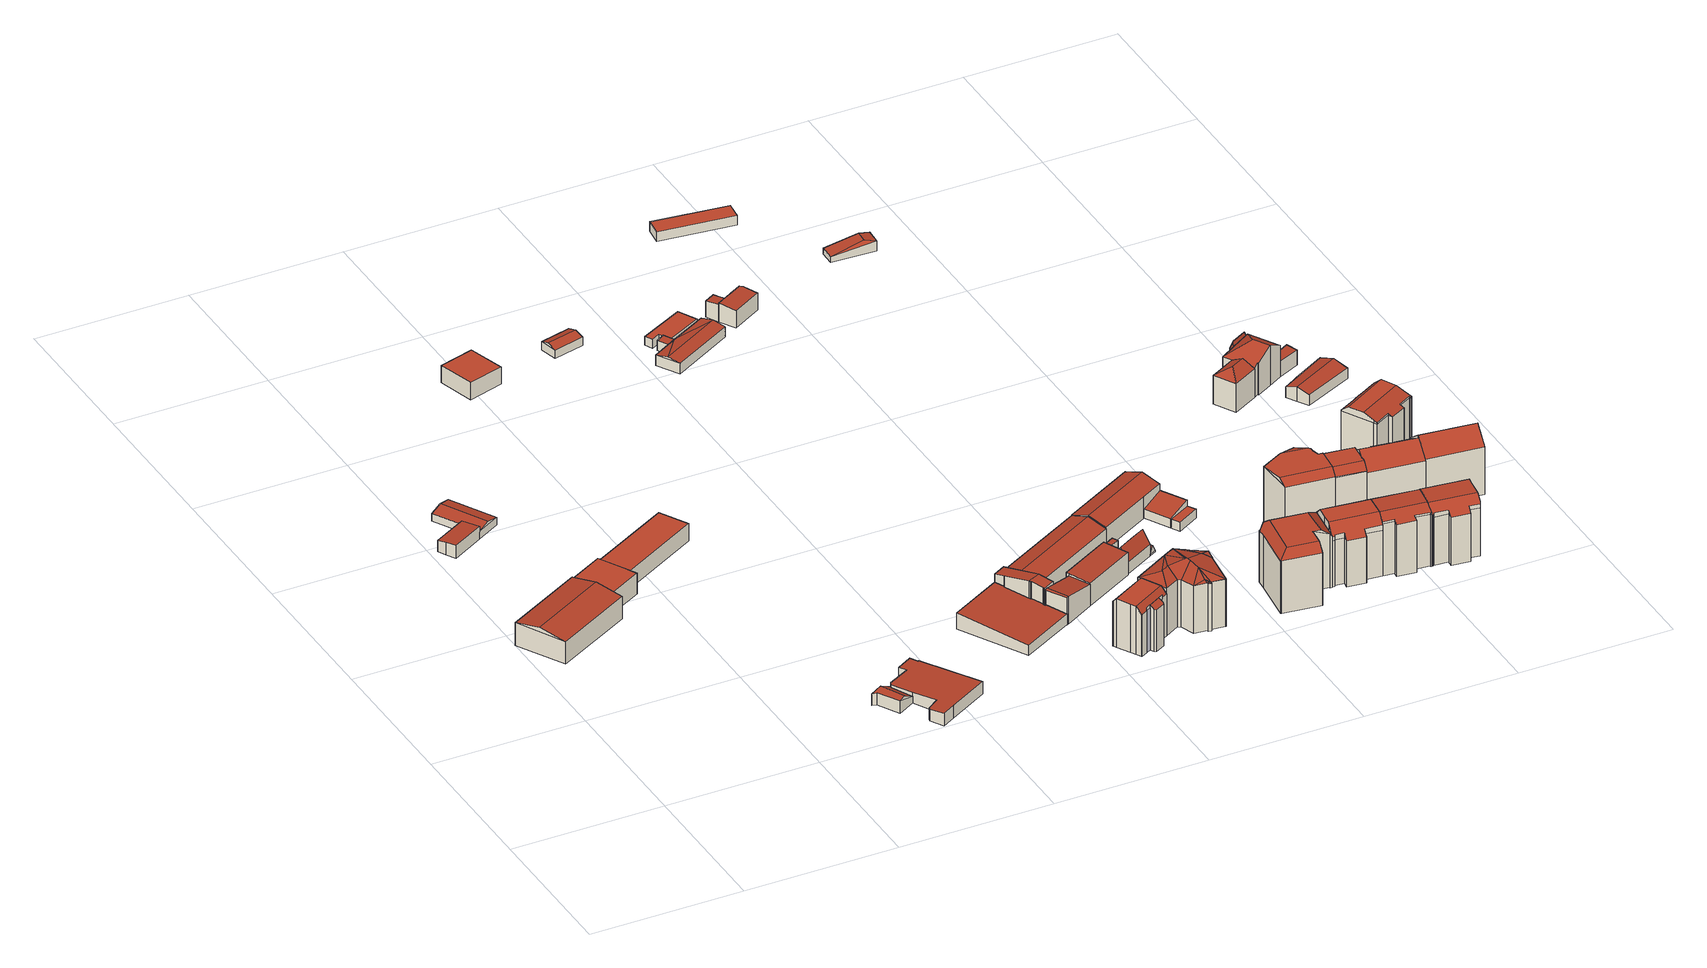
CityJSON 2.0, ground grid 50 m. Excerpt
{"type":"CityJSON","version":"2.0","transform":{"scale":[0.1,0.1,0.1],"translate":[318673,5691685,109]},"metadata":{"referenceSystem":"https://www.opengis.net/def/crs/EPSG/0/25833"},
"CityObjects":{
"building1":{"type":"Building","attributes":{"Gemeindeschluessel":14713000,"Geometrietyp2DReferenz":"3000","function":"31001_2000","roofType":"9999"},"children":["building1-1","building1-2"]},
"building1-1":{"type":"BuildingPart","attributes":{"Dachtyp_tdc":"tdcGableRoof","Dachneigung":10.91,"QualitaetDacherkennung":41,"Geometrietyp2DReferenz":"3000","roofType":"3100","measuredHeight":3.45},"parents":["building1"],"geometry":[{"type":"MultiSurface","lod":"2","boundaries":[[[0,1,2,3]],[[1,4,5,2]],[[4,6,7,5]],[[1,0,8]],[[6,4,9]],[[0,10,6,9,8]],[[4,1,8,9]],[[7,11,3,2,5]],[[3,11,10,0]],[[11,7,6,10]]],"semantics":{"surfaces":[{"type":"WallSurface"},{"type":"RoofSurface"},{"type":"GroundSurface"},{"type":"ClosureSurface"}],"values":[0,0,0,0,0,1,1,2,0,3]}}]},
"building1-2":{"type":"BuildingPart","attributes":{"Dachtyp_tdc":"tdcPolyFlatRoof","Dachneigung":4.31,"QualitaetDacherkennung":84,"Geometrietyp2DReferenz":"3000","roofType":"2100","measuredHeight":4.43},"parents":["building1"],"geometry":[{"type":"MultiSurface","lod":"2","boundaries":[[[12,13,14,7,6]],[[13,15,16,14]],[[15,17,18,16]],[[17,19,10,11,18]],[[17,15,13,12,19]],[[11,7,14,16,18]],[[6,10,19,12]],[[7,11,10,6]]],"semantics":{"surfaces":[{"type":"WallSurface"},{"type":"RoofSurface"},{"type":"GroundSurface"},{"type":"ClosureSurface"}],"values":[0,0,0,0,1,2,0,3]}}]},
"building2":{"type":"Building","attributes":{"Gemeindeschluessel":14713000,"Geometrietyp2DReferenz":"3000","function":"31001_2000","roofType":"9999"},"children":["building2-1","building2-2","building2-3"]},
"building2-1":{"type":"BuildingPart","attributes":{"Dachtyp_tdc":"tdcPolyFlatRoof","Dachneigung":0,"QualitaetDacherkennung":75,"Geometrietyp2DReferenz":"3000","roofType":"1000","measuredHeight":7.14},"parents":["building2"],"geometry":[{"type":"MultiSurface","lod":"2","boundaries":[[[20,21,22,23,24]],[[25,26,27,28,29]],[[26,30,31,27]],[[26,25,21,20,30]],[[31,24,23,28,27]],[[24,31,30,20]],[[29,22,21,25]],[[29,28,23,22]]],"semantics":{"surfaces":[{"type":"WallSurface"},{"type":"RoofSurface"},{"type":"GroundSurface"},{"type":"ClosureSurface"}],"values":[0,0,0,1,2,3,0,3]}}]},
"building2-2":{"type":"BuildingPart","attributes":{"Dachtyp_tdc":"tdcGableRoof","Dachneigung":10.35,"QualitaetDacherkennung":77,"Geometrietyp2DReferenz":"3000","roofType":"3100","measuredHeight":9.36},"parents":["building2"],"geometry":[{"type":"MultiSurface","lod":"2","boundaries":[[[32,33,34,35]],[[33,36,37,34]],[[36,38,20,24,37]],[[36,33,39]],[[32,38,40]],[[33,32,40,39]],[[38,36,39,40]],[[35,34,37,24,31]],[[32,35,31,30,20,38]],[[30,31,24,20]]],"semantics":{"surfaces":[{"type":"WallSurface"},{"type":"RoofSurface"},{"type":"GroundSurface"},{"type":"ClosureSurface"}],"values":[0,0,0,0,0,1,1,2,0,3]}}]},
"building2-3":{"type":"BuildingPart","attributes":{"Dachtyp_tdc":"tdcPolyFlatRoof","Dachneigung":0,"QualitaetDacherkennung":59,"Geometrietyp2DReferenz":"3000","roofType":"1000","measuredHeight":6.02},"parents":["building2"],"geometry":[{"type":"MultiSurface","lod":"2","boundaries":[[[22,41,42,23]],[[41,43,44,42]],[[43,29,28,44]],[[29,43,41,22]],[[23,42,44,28]],[[23,28,29,22]]],"semantics":{"surfaces":[{"type":"WallSurface"},{"type":"RoofSurface"},{"type":"GroundSurface"},{"type":"ClosureSurface"}],"values":[0,0,0,1,2,3]}}]},
"building3":{"type":"Building","attributes":{"Dachtyp_tdc":"tdcFreeFormRoof","Gemeindeschluessel":14713000,"Dachneigung":30.4,"QualitaetDacherkennung":28,"Geometrietyp2DReferenz":"3000","function":"31001_2000","roofType":"5000","measuredHeight":4.66},"geometry":[{"type":"MultiSurface","lod":"2","boundaries":[[[45,46,47,48]],[[46,49,50,47]],[[49,51,52,50]],[[51,53,54,52]],[[53,55,56,54]],[[55,45,48,56]],[[55,53,57,58,45]],[[46,58,57,51,49]],[[46,45,58]],[[53,51,57]],[[48,47,50,52,54,56]]],"semantics":{"surfaces":[{"type":"WallSurface"},{"type":"RoofSurface"},{"type":"GroundSurface"}],"values":[0,0,0,0,0,0,1,1,0,0,2]}}]},
"building4":{"type":"Building","attributes":{"Dachtyp_tdc":"tdcPolyFlatRoof","Gemeindeschluessel":14713000,"Dachneigung":2.56,"QualitaetDacherkennung":60,"Geometrietyp2DReferenz":"3000","function":"31001_2000","roofType":"2100","measuredHeight":4.25},"geometry":[{"type":"MultiSurface","lod":"2","boundaries":[[[59,60,61,62]],[[60,63,64,61]],[[63,65,66,64]],[[65,67,48,66]],[[67,68,56,48]],[[68,69,54,56]],[[69,70,71,54]],[[70,72,73,71]],[[72,74,75,73]],[[74,76,77,75]],[[76,78,79,77]],[[78,80,81,79]],[[80,82,83,81]],[[82,59,62,83]],[[82,80,78,76,74,72,70,69,68,67,65,63,60,59]],[[62,61,64,66,48,56,54,71,73,75,77,79,81,83]]],"semantics":{"surfaces":[{"type":"WallSurface"},{"type":"RoofSurface"},{"type":"GroundSurface"}],"values":[0,0,0,0,0,0,0,0,0,0,0,0,0,0,1,2]}}]},
"building5":{"type":"Building","attributes":{"Gemeindeschluessel":14713000,"Dachtyp_tdc":"tdcPolyFlatRoof","Dachneigung":0,"QualitaetDacherkennung":70,"Geometrietyp2DReferenz":"3000","function":"31001_2000","roofType":"1000","measuredHeight":5.89},"geometry":[{"type":"MultiSurface","lod":"2","boundaries":[[[84,85,86,87]],[[85,88,89,86]],[[88,90,91,89]],[[90,84,87,91]],[[90,88,85,84]],[[87,86,89,91]]],"semantics":{"surfaces":[{"type":"WallSurface"},{"type":"RoofSurface"},{"type":"GroundSurface"}],"values":[0,0,0,0,1,2]}}]},
"building6":{"type":"Building","attributes":{"name":"Takva Moschee","Dachtyp_tdc":"tdcPolyFlatRoof","Gemeindeschluessel":14713000,"Dachneigung":4.66,"QualitaetDacherkennung":72,"Geometrietyp2DReferenz":"3000","function":"31001_3045","roofType":"2100","measuredHeight":5.5},"geometry":[{"type":"MultiSurface","lod":"2","boundaries":[[[92,93,94,95]],[[93,96,97,94]],[[96,98,99,97]],[[98,100,101,99]],[[100,102,103,101]],[[102,104,105,103]],[[104,106,107,105]],[[106,108,109,107]],[[108,110,111,109]],[[110,112,113,111]],[[112,114,115,113]],[[114,92,95,115]],[[114,112,110,108,106,104,102,100,98,96,93,92]],[[95,94,97,99,101,103,105,107,109,111,113,115]]],"semantics":{"surfaces":[{"type":"WallSurface"},{"type":"RoofSurface"},{"type":"GroundSurface"}],"values":[0,0,0,0,0,0,0,0,0,0,0,0,1,2]}}]},
"building7":{"type":"Building","attributes":{"Gemeindeschluessel":14713000,"Dachneigung":70.52,"Dachorientierung":75.93,"MittlereTraufHoehe":113.33,"QualitaetDacherkennung":79,"ObjektHoehe":3.94,"BodenHoehe":110.47,"Geometrietyp2DReferenz":"3000","AbsoluteHoehe":114.4,"Dachflaeche":66.6,"function":"31001_9998","roofType":"3100","measuredHeight":3.94,"storeysAboveGround":1},"geometry":[{"type":"MultiSurface","lod":"2","boundaries":[[[116,117,118,119]],[[117,120,121,118]],[[120,122,123,121]],[[122,116,119,123]],[[120,117,124]],[[116,122,125]],[[117,116,125,124]],[[122,120,124,125]],[[119,118,121,123]]],"semantics":{"surfaces":[{"type":"WallSurface"},{"type":"RoofSurface"},{"type":"GroundSurface"}],"values":[0,0,0,0,0,0,1,1,2]}}]},
"building8":{"type":"Building","attributes":{"Gemeindeschluessel":14713000,"Geometrietyp2DReferenz":"3000","function":"31001_9998","roofType":"9999"},"children":["building8-1","building8-2"]},
"building8-1":{"type":"BuildingPart","attributes":{"Dachtyp_tdc":"tdcCutGableRoof","Dachneigung":0.842,"QualitaetDacherkennung":46,"Geometrietyp2DReferenz":"3000","roofType":"9999","measuredHeight":16.6},"parents":["building8"],"geometry":[{"type":"MultiSurface","lod":"2","boundaries":[[[126,127,128,129]],[[127,130,131,128]],[[130,132,133,131]],[[132,134,135,133]],[[134,136,137,135]],[[136,138,139,137]],[[138,140,141,139]],[[142,143,144,145]],[[143,146,147,144]],[[146,148,149,147]],[[148,150,151,149]],[[150,152,153,151]],[[152,126,129,153]],[[134,132,130,127,126,152]],[[148,146,143,142,154,140,138,136]],[[152,150,148,136,134]],[[129,128,131,133,135,137,139,141,155,145,144,147,149,151,153]],[[155,141,140,154]],[[142,145,155,154]]],"semantics":{"surfaces":[{"type":"WallSurface"},{"type":"RoofSurface"},{"type":"GroundSurface"},{"type":"ClosureSurface"}],"values":[0,0,0,0,0,0,0,0,0,0,0,0,0,1,1,1,2,3,3]}}]},
"building8-2":{"type":"BuildingPart","attributes":{"Dachtyp_tdc":"tdcPolyFlatRoof","Dachneigung":27.7,"QualitaetDacherkennung":41,"Geometrietyp2DReferenz":"3000","roofType":"2100","measuredHeight":15.36},"parents":["building8"],"geometry":[{"type":"MultiSurface","lod":"2","boundaries":[[[156,157,158,159]],[[157,160,145,158]],[[160,142,145]],[[161,162,163,141,140]],[[162,164,165,163]],[[164,166,167,165]],[[166,168,169,167]],[[168,156,159,169]],[[168,166,164,162,161,170,160,157,156]],[[159,158,145,155,141,163,165,167,169]],[[154,142,160,170]],[[154,155,145,142]],[[161,140,154,170]],[[140,141,155,154]]],"semantics":{"surfaces":[{"type":"WallSurface"},{"type":"RoofSurface"},{"type":"GroundSurface"},{"type":"ClosureSurface"}],"values":[0,0,0,0,0,0,0,0,1,2,0,3,0,3]}}]},
"building9":{"type":"Building","attributes":{"Gemeindeschluessel":14713000,"Geometrietyp2DReferenz":"3000","function":"31001_2000","roofType":"9999"},"children":["building9-1","building9-2","building9-3"]},
"building9-1":{"type":"BuildingPart","attributes":{"Dachtyp_tdc":"tdcGableRoof","Dachneigung":10,"QualitaetDacherkennung":49,"Geometrietyp2DReferenz":"3000","roofType":"3100","measuredHeight":10.6},"parents":["building9"],"geometry":[{"type":"MultiSurface","lod":"2","boundaries":[[[171,172,173,174,175]],[[172,176,177,173]],[[176,178,179,177]],[[178,180,181,179]],[[180,182,183,181]],[[182,184,185,183]],[[184,186,187,185]],[[186,188,189,187]],[[188,190,191,189]],[[190,192,193,191]],[[192,194,195,196,193]],[[192,190,188,186,184,182]],[[182,180,178,176,172,171,194,192]],[[174,173,177,179,181,183,185,187,189,191,193,196,197]],[[171,175,198,195,194]],[[175,174,197,198]],[[198,197,196,195]]],"semantics":{"surfaces":[{"type":"WallSurface"},{"type":"RoofSurface"},{"type":"GroundSurface"},{"type":"ClosureSurface"}],"values":[0,0,0,0,0,0,0,0,0,0,0,1,1,2,0,3,3]}}]},
"building9-2":{"type":"BuildingPart","attributes":{"Dachtyp_tdc":"tdcGableRoof","Dachneigung":10.32,"QualitaetDacherkennung":20,"Geometrietyp2DReferenz":"3000","roofType":"3100","measuredHeight":9.4},"parents":["building9"],"geometry":[{"type":"MultiSurface","lod":"2","boundaries":[[[199,200,201,202]],[[200,203,204,201]],[[203,205,206,204]],[[205,207,208,206]],[[207,175,174,208]],[[195,209,210,196]],[[198,175,207,205,203,200]],[[200,199,209,195,198]],[[202,201,204,206,208,174,197,196,210]],[[197,174,175,198]],[[195,196,197,198]],[[202,210,209,199]]],"semantics":{"surfaces":[{"type":"WallSurface"},{"type":"RoofSurface"},{"type":"GroundSurface"},{"type":"ClosureSurface"}],"values":[0,0,0,0,0,0,1,1,2,3,3,3]}}]},
"building9-3":{"type":"BuildingPart","attributes":{"Dachtyp_tdc":"tdcPolyFlatRoof","Dachneigung":2.88,"QualitaetDacherkennung":82,"Geometrietyp2DReferenz":"3000","roofType":"2100","measuredHeight":8.14},"parents":["building9"],"geometry":[{"type":"MultiSurface","lod":"2","boundaries":[[[211,212,213,214]],[[212,215,216,213]],[[215,217,199,202,216]],[[218,219,220,210,209]],[[219,211,214,220]],[[219,218,217,215,212,211]],[[214,213,216,202,210,220]],[[209,199,217,218]],[[209,210,202,199]]],"semantics":{"surfaces":[{"type":"WallSurface"},{"type":"RoofSurface"},{"type":"GroundSurface"},{"type":"ClosureSurface"}],"values":[0,0,0,0,0,1,2,0,3]}}]},
"building10":{"type":"Building","attributes":{"Dachtyp_tdc":"tdcPolyFlatRoof","Gemeindeschluessel":14713000,"Dachneigung":3.81,"QualitaetDacherkennung":68,"Geometrietyp2DReferenz":"3000","function":"31001_2000","roofType":"2100","measuredHeight":3.63},"geometry":[{"type":"MultiSurface","lod":"2","boundaries":[[[221,222,223,224]],[[222,225,226,223]],[[225,227,228,226]],[[227,221,224,228]],[[227,225,222,221]],[[224,223,226,228]]],"semantics":{"surfaces":[{"type":"WallSurface"},{"type":"RoofSurface"},{"type":"GroundSurface"}],"values":[0,0,0,0,1,2]}}]},
"building11":{"type":"Building","attributes":{"Dachtyp_tdc":"tdcGableRoof","Gemeindeschluessel":14713000,"Dachneigung":17.05,"QualitaetDacherkennung":92,"Geometrietyp2DReferenz":"3000","function":"31001_2000","roofType":"3100","measuredHeight":8.99},"geometry":[{"type":"MultiSurface","lod":"2","boundaries":[[[229,230,231,191]],[[230,232,233,231]],[[232,234,193,233]],[[234,229,191,193]],[[232,230,235]],[[229,234,236]],[[230,229,236,235]],[[234,232,235,236]],[[191,231,233,193]]],"semantics":{"surfaces":[{"type":"WallSurface"},{"type":"RoofSurface"},{"type":"GroundSurface"}],"values":[0,0,0,0,0,0,1,1,2]}}]},
"building12":{"type":"Building","attributes":{"Dachtyp_tdc":"tdcFreeFormRoof","Gemeindeschluessel":14713000,"Dachneigung":10.97,"QualitaetDacherkennung":84,"Geometrietyp2DReferenz":"3000","function":"31001_2000","roofType":"5000","measuredHeight":4.44},"geometry":[{"type":"MultiSurface","lod":"2","boundaries":[[[237,238,239,240]],[[238,241,242,239]],[[241,243,244,242]],[[243,245,246,244]],[[245,237,240,246]],[[237,245,247,248]],[[241,247,243]],[[241,248,247]],[[248,241,238]],[[238,237,248]],[[245,243,247]],[[240,239,242,244,246]]],"semantics":{"surfaces":[{"type":"WallSurface"},{"type":"RoofSurface"},{"type":"GroundSurface"}],"values":[0,0,0,0,0,1,1,1,1,0,0,2]}}]},
"building13":{"type":"Building","attributes":{"Gemeindeschluessel":14713000,"Dachneigung":90,"Dachorientierung":0,"MittlereTraufHoehe":113.05,"QualitaetDacherkennung":100,"ObjektHoehe":3,"BodenHoehe":110.05,"Geometrietyp2DReferenz":"3000","AbsoluteHoehe":113.05,"Dachflaeche":97.57,"function":"31001_9998","roofType":"1000","measuredHeight":3,"storeysAboveGround":1},"geometry":[{"type":"MultiSurface","lod":"2","boundaries":[[[249,250,251,252]],[[250,253,254,251]],[[253,255,256,254]],[[255,257,258,256]],[[257,259,260,258]],[[259,249,252,260]],[[259,257,255,253,250,249]],[[252,251,254,256,258,260]]],"semantics":{"surfaces":[{"type":"WallSurface"},{"type":"RoofSurface"},{"type":"GroundSurface"}],"values":[0,0,0,0,0,0,1,2]}}]},
"building14":{"type":"Building","attributes":{"Dachtyp_tdc":"tdcFreeFormRoof","Gemeindeschluessel":14713000,"Dachneigung":15,"QualitaetDacherkennung":9,"Geometrietyp2DReferenz":"3000","function":"31001_9998","roofType":"5000","measuredHeight":18.37},"geometry":[{"type":"MultiSurface","lod":"2","boundaries":[[[261,262,263,264]],[[262,265,266,263]],[[265,267,268,266]],[[267,269,139,268]],[[269,270,133,139]],[[270,271,131,133]],[[271,272,273,131]],[[272,274,275,273]],[[274,276,277,275]],[[276,278,279,277]],[[278,280,281,279]],[[280,282,283,281]],[[282,284,285,283]],[[284,286,287,285]],[[286,288,289,287]],[[288,290,291,289]],[[290,292,293,291]],[[292,294,295,293]],[[294,296,297,295]],[[296,298,299,297]],[[298,261,264,299]],[[300,298,296]],[[301,302,300,296,294]],[[303,294,292]],[[304,294,303]],[[304,301,294]],[[301,304,262]],[[301,261,302]],[[261,301,262]],[[303,292,290]],[[305,306,307,304,303,290,288]],[[308,305,288,286]],[[309,308,286,284]],[[309,284,282]],[[282,308,309]],[[282,305,308]],[[280,305,282]],[[278,305,280]],[[276,305,278]],[[276,306,305]],[[310,306,276]],[[306,310,311]],[[310,276,274]],[[272,310,274]],[[272,311,310]],[[272,312,311]],[[272,313,312]],[[272,314,313]],[[314,272,271]],[[314,271,270]],[[313,314,270,269]],[[312,313,269,267]],[[307,306,311,312,267,265]],[[304,307,265,262]],[[300,302,261,298]],[[264,263,266,268,139,133,131,273,275,277,279,281,283,285,287,289,291,293,295,297,299]]],"semantics":{"surfaces":[{"type":"WallSurface"},{"type":"RoofSurface"},{"type":"GroundSurface"}],"values":[0,0,0,0,0,0,0,0,0,0,0,0,0,0,0,0,0,0,0,0,0,1,1,1,1,1,1,1,1,1,1,1,1,1,1,1,1,1,1,1,1,1,1,1,1,1,1,1,1,1,1,1,1,1,1,2]}}]},
"building15":{"type":"Building","attributes":{"Gemeindeschluessel":14713000,"Geometrietyp2DReferenz":"3000","function":"31001_2000","roofType":"9999"},"children":["building15-1","building15-2","building15-3"]},
"building15-1":{"type":"BuildingPart","attributes":{"Dachtyp_tdc":"tdcPolyFlatRoof","Dachneigung":2.92,"QualitaetDacherkennung":51,"Geometrietyp2DReferenz":"3000","roofType":"2100","measuredHeight":7.86},"parents":["building15"],"geometry":[{"type":"MultiSurface","lod":"2","boundaries":[[[315,212,316,317,318]],[[212,319,320,316]],[[319,321,322,323,320]],[[321,319,212,315]],[[317,316,320,323]],[[318,322,321,315]],[[317,323,322,318]]],"semantics":{"surfaces":[{"type":"WallSurface"},{"type":"RoofSurface"},{"type":"GroundSurface"},{"type":"ClosureSurface"}],"values":[0,0,0,1,2,0,3]}}]},
"building15-2":{"type":"BuildingPart","attributes":{"Dachtyp_tdc":"tdcFreeFormRoof","Dachneigung":63.04,"QualitaetDacherkennung":24,"Geometrietyp2DReferenz":"3000","roofType":"5000","measuredHeight":2.91},"parents":["building15"],"geometry":[{"type":"MultiSurface","lod":"2","boundaries":[[[324,325,326,327]],[[325,328,329,326]],[[328,330,331,329]],[[332,330,328]],[[333,332,328,325]],[[333,325,324]],[[332,333,324,330]],[[327,326,329,331]],[[327,331,330,324]]],"semantics":{"surfaces":[{"type":"WallSurface"},{"type":"RoofSurface"},{"type":"GroundSurface"},{"type":"ClosureSurface"}],"values":[0,0,0,0,1,0,1,2,3]}}]},
"building15-3":{"type":"BuildingPart","attributes":{"Dachtyp_tdc":"tdcGableRoof","Dachneigung":57.79,"QualitaetDacherkennung":10,"Geometrietyp2DReferenz":"3000","roofType":"3100","measuredHeight":8.21},"parents":["building15"],"geometry":[{"type":"MultiSurface","lod":"2","boundaries":[[[334,335,336,331,330]],[[335,318,317,336]],[[318,335,337]],[[334,338,339]],[[335,334,339,337]],[[338,322,318,337,339]],[[331,336,317,323,340,327]],[[340,323,322,338]],[[323,317,318,322]],[[334,330,324,327,340,338]],[[330,331,327,324]]],"semantics":{"surfaces":[{"type":"WallSurface"},{"type":"RoofSurface"},{"type":"GroundSurface"},{"type":"ClosureSurface"}],"values":[0,0,0,0,1,1,2,0,3,0,3]}}]},
"building16":{"type":"Building","attributes":{"Dachtyp_tdc":"tdcPolyFlatRoof","Gemeindeschluessel":14713000,"Dachneigung":3.09,"QualitaetDacherkennung":65,"Geometrietyp2DReferenz":"3000","function":"31001_2000","roofType":"2100","measuredHeight":5.84},"geometry":[{"type":"MultiSurface","lod":"2","boundaries":[[[341,342,343,344,345]],[[346,347,342,341]],[[347,348,343,342]],[[348,349,344,343]],[[349,350,345,344]],[[350,346,341,345]],[[350,349,348,347,346]]],"semantics":{"surfaces":[{"type":"GroundSurface"},{"type":"WallSurface"},{"type":"RoofSurface"}],"values":[0,1,1,1,1,1,2]}}]},
"building17":{"type":"Building","attributes":{"Dachtyp_tdc":"tdcPolyFlatRoof","Gemeindeschluessel":14713000,"Dachneigung":5.3,"QualitaetDacherkennung":80,"Geometrietyp2DReferenz":"3000","function":"31001_2000","roofType":"2100","measuredHeight":6.42},"geometry":[{"type":"MultiSurface","lod":"2","boundaries":[[[351,352,353,354]],[[352,355,356,353]],[[355,357,358,356]],[[357,359,360,358]],[[359,361,362,360]],[[361,363,364,362]],[[363,365,366,364]],[[365,351,354,366]],[[365,363,361,359,357,355,352,351]],[[354,353,356,358,360,362,364,366]]],"semantics":{"surfaces":[{"type":"WallSurface"},{"type":"RoofSurface"},{"type":"GroundSurface"}],"values":[0,0,0,0,0,0,0,0,1,2]}}]},
"building18":{"type":"Building","attributes":{"Dachtyp_tdc":"tdcFreeFormRoof","Gemeindeschluessel":14713000,"Dachneigung":18.66,"QualitaetDacherkennung":85,"Geometrietyp2DReferenz":"3000","function":"31001_2000","roofType":"5000","measuredHeight":9.37},"geometry":[{"type":"MultiSurface","lod":"2","boundaries":[[[367,368,369,370]],[[368,371,372,369]],[[371,373,374,372]],[[373,375,376,374]],[[375,367,370,376]],[[377,378,367,375]],[[371,368,378,377,373]],[[368,367,378]],[[375,373,377]],[[370,369,372,374,376]]],"semantics":{"surfaces":[{"type":"WallSurface"},{"type":"RoofSurface"},{"type":"GroundSurface"}],"values":[0,0,0,0,0,1,1,0,0,2]}}]},
"building19":{"type":"Building","attributes":{"Dachtyp_tdc":"tdcPolyFlatRoof","Gemeindeschluessel":14713000,"Dachneigung":13.79,"QualitaetDacherkennung":77,"Geometrietyp2DReferenz":"3000","function":"31001_2000","roofType":"2100","measuredHeight":4.97},"geometry":[{"type":"MultiSurface","lod":"2","boundaries":[[[379,380,381,382]],[[380,383,384,381]],[[383,385,386,384]],[[385,379,382,386]],[[385,383,380,379]],[[382,381,384,386]]],"semantics":{"surfaces":[{"type":"WallSurface"},{"type":"RoofSurface"},{"type":"GroundSurface"}],"values":[0,0,0,0,1,2]}}]},
"building20":{"type":"Building","attributes":{"Dachtyp_tdc":"tdcFreeFormRoof","Gemeindeschluessel":14713000,"Dachneigung":0.545,"QualitaetDacherkennung":52,"Geometrietyp2DReferenz":"3000","function":"31001_9998","roofType":"5000","measuredHeight":20.48},"geometry":[{"type":"MultiSurface","lod":"2","boundaries":[[[387,388,389,390]],[[388,391,392,389]],[[391,393,394,392]],[[393,395,396,394]],[[395,397,398,396]],[[397,399,400,398]],[[399,401,402,400]],[[401,403,404,402]],[[403,405,406,404]],[[405,407,408,406]],[[407,409,410,408]],[[409,411,412,410]],[[411,413,414,412]],[[413,415,416,414]],[[415,387,390,416]],[[411,417,418,387,415,413]],[[418,419,420,393,391,388,387]],[[421,422,397,395,420,419]],[[403,401,399,422,421,423,407,405]],[[409,423,421,419,418,417]],[[399,397,422]],[[411,409,417]],[[395,393,420]],[[409,407,423]],[[390,389,392,394,396,398,400,402,404,406,408,410,412,414,416]]],"semantics":{"surfaces":[{"type":"WallSurface"},{"type":"RoofSurface"},{"type":"GroundSurface"}],"values":[0,0,0,0,0,0,0,0,0,0,0,0,0,0,0,1,1,1,1,1,0,0,0,0,2]}}]},
"building21":{"type":"Building","attributes":{"Dachtyp_tdc":"tdcPolyFlatRoof","Gemeindeschluessel":14713000,"Dachneigung":0,"QualitaetDacherkennung":77,"Geometrietyp2DReferenz":"3000","function":"31001_2000","roofType":"1000","measuredHeight":3.09},"geometry":[{"type":"MultiSurface","lod":"2","boundaries":[[[424,425,426,427]],[[425,428,429,426]],[[428,385,430,429]],[[385,424,427,430]],[[385,428,425,424]],[[427,426,429,430]]],"semantics":{"surfaces":[{"type":"WallSurface"},{"type":"RoofSurface"},{"type":"GroundSurface"}],"values":[0,0,0,0,1,2]}}]},
"building22":{"type":"Building","attributes":{"Dachtyp_tdc":"tdcPolyFlatRoof","Gemeindeschluessel":14713000,"Dachneigung":0,"QualitaetDacherkennung":86,"Geometrietyp2DReferenz":"3000","function":"31001_2000","roofType":"1000","measuredHeight":3.23},"geometry":[{"type":"MultiSurface","lod":"2","boundaries":[[[431,432,433,434]],[[432,435,436,433]],[[435,437,438,436]],[[437,431,434,438]],[[437,435,432,431]],[[434,433,436,438]]],"semantics":{"surfaces":[{"type":"WallSurface"},{"type":"RoofSurface"},{"type":"GroundSurface"}],"values":[0,0,0,0,1,2]}}]},
"building23":{"type":"Building","attributes":{"Dachtyp_tdc":"tdcFreeFormRoof","Gemeindeschluessel":14713000,"Dachneigung":0.593,"QualitaetDacherkennung":51,"Geometrietyp2DReferenz":"3000","function":"31001_9998","roofType":"5000","measuredHeight":20.45},"geometry":[{"type":"MultiSurface","lod":"2","boundaries":[[[439,440,441]],[[442,443,444,445]],[[446,447,448,449]],[[449,448,450,451]],[[451,450,443,442]],[[452,453,454,455,456,457,458,459,460,461,462,463,464,465,466,467,468]],[[449,451,453,452]],[[451,442,454,453]],[[442,445,455,454]],[[445,469,456,455]],[[469,470,457,456]],[[470,471,458,457]],[[471,439,459,458]],[[439,441,460,459]],[[441,472,461,460]],[[472,473,462,461]],[[473,474,463,462]],[[474,475,464,463]],[[475,476,465,464]],[[476,477,466,465]],[[477,478,467,466]],[[478,446,468,467]],[[446,449,452,468]],[[443,450,448,447,479,444]],[[441,440,480,481,482,483,484,485,486,487,472]],[[479,488,483,482,444]],[[477,483,488,478]],[[478,488,479,447,446]],[[472,487,473]],[[473,487,486,474]],[[474,486,485,475]],[[475,485,484,476]],[[476,484,483,477]],[[445,444,482,469]],[[469,482,481,470]],[[470,481,480,471]],[[471,480,440,439]]],"semantics":{"surfaces":[{"type":"WallSurface"},{"type":"GroundSurface"},{"type":"RoofSurface"}],"values":[0,0,0,0,0,1,0,0,0,0,0,0,0,0,0,0,0,0,0,0,0,0,0,2,2,2,0,0,0,0,0,0,0,0,0,0,0]}}]},
"building24":{"type":"Building","attributes":{"Dachtyp_tdc":"tdcFreeFormRoof","Gemeindeschluessel":14713000,"Dachneigung":1.02,"QualitaetDacherkennung":50,"Geometrietyp2DReferenz":"3000","function":"31001_9998","roofType":"5000","measuredHeight":18.97},"geometry":[{"type":"MultiSurface","lod":"2","boundaries":[[[489,490,491,492]],[[490,493,494,491]],[[493,495,496,494]],[[495,497,498,496]],[[497,499,500,498]],[[499,501,502,500]],[[501,503,504,502]],[[503,489,492,504]],[[503,501,505,506]],[[507,490,508]],[[505,499,497,495,493,507,508,489,506]],[[493,490,507]],[[501,499,505]],[[489,503,506]],[[490,489,508]],[[492,491,494,496,498,500,502,504]]],"semantics":{"surfaces":[{"type":"WallSurface"},{"type":"RoofSurface"},{"type":"GroundSurface"}],"values":[0,0,0,0,0,0,0,0,1,1,1,0,0,0,0,2]}}]},
"building25":{"type":"Building","attributes":{"Dachtyp_tdc":"tdcHipAndGableRoof","Gemeindeschluessel":14713000,"Dachneigung":11.05,"QualitaetDacherkennung":37,"Geometrietyp2DReferenz":"3000","function":"31001_2000","roofType":"5000","measuredHeight":4.18},"geometry":[{"type":"MultiSurface","lod":"2","boundaries":[[[509,510,511,512]],[[510,513,514,511]],[[513,515,516,514]],[[515,509,512,516]],[[513,510,517]],[[509,515,518]],[[510,509,518,517]],[[515,513,517,518]],[[512,511,514,516]]],"semantics":{"surfaces":[{"type":"WallSurface"},{"type":"RoofSurface"},{"type":"GroundSurface"}],"values":[0,0,0,0,1,0,1,1,2]}}]},
"building26":{"type":"Building","attributes":{"Dachtyp_tdc":"tdcFreeFormRoof","Gemeindeschluessel":14713000,"Dachneigung":2.3,"QualitaetDacherkennung":51,"Geometrietyp2DReferenz":"3000","function":"31001_9998","roofType":"5000","measuredHeight":20.17},"geometry":[{"type":"MultiSurface","lod":"2","boundaries":[[[519,520,521,522]],[[520,523,524,521]],[[523,525,526,524]],[[525,443,527,526]],[[443,528,529,527]],[[528,530,531,529]],[[530,532,533,531]],[[532,534,535,533]],[[534,536,537,535]],[[536,538,539,537]],[[538,540,541,539]],[[540,542,543,541]],[[542,519,522,543]],[[544,545,444,546]],[[540,538,547,548,549,550,551,552,553,554,555]],[[546,444,552,551]],[[540,555,542]],[[542,555,554,519]],[[519,554,553,520]],[[520,553,552,523]],[[523,552,444,525]],[[530,550,549,532]],[[528,544,546,551,550,530]],[[532,549,548,534]],[[534,548,547,536]],[[536,547,538]],[[525,444,545,443]],[[443,545,544,528]],[[522,521,524,526,527,529,531,533,535,537,539,541,543]]],"semantics":{"surfaces":[{"type":"WallSurface"},{"type":"RoofSurface"},{"type":"GroundSurface"}],"values":[0,0,0,0,0,0,0,0,0,0,0,0,0,1,1,1,0,0,0,0,0,0,0,0,0,0,0,0,2]}}]},
"building27":{"type":"Building","attributes":{"Dachtyp_tdc":"tdcFreeFormRoof","Gemeindeschluessel":14713000,"Dachneigung":1.69,"QualitaetDacherkennung":76,"Geometrietyp2DReferenz":"3000","function":"31001_9998","roofType":"5000","measuredHeight":18.72},"geometry":[{"type":"MultiSurface","lod":"2","boundaries":[[[556,557,558,559]],[[557,560,561,558]],[[560,562,563,561]],[[562,564,565,563]],[[564,566,567,565]],[[566,568,569,567]],[[568,570,571,569]],[[570,572,573,571]],[[572,574,575,573]],[[574,576,577,575]],[[576,578,579,577]],[[578,556,559,579]],[[568,566,580,581,582,583,584,585,586,587,588]],[[589,590,501,591]],[[592,587,586,590,589]],[[572,592,589,591,574]],[[570,588,587,592,572]],[[574,591,501,576]],[[576,501,590,586,585,578]],[[568,588,570]],[[578,585,584,556]],[[556,584,583,557]],[[557,583,582,560]],[[560,582,581,562]],[[562,581,580,564]],[[564,580,566]],[[559,558,561,563,565,567,569,571,573,575,577,579]]],"semantics":{"surfaces":[{"type":"WallSurface"},{"type":"RoofSurface"},{"type":"GroundSurface"}],"values":[0,0,0,0,0,0,0,0,0,0,0,0,1,1,1,0,0,0,0,0,0,0,0,0,0,0,2]}}]},
"building28":{"type":"Building","attributes":{"Gemeindeschluessel":14713000,"Dachtyp_tdc":"tdcFreeFormRoof","Dachneigung":2.9,"QualitaetDacherkennung":54,"Geometrietyp2DReferenz":"3000","function":"31001_9998","roofType":"5000","measuredHeight":20.33},"geometry":[{"type":"MultiSurface","lod":"2","boundaries":[[[593,594,595,596]],[[594,597,598,595]],[[597,599,600,598]],[[599,601,602,600]],[[601,603,604,602]],[[603,605,606,604]],[[605,607,608,606]],[[607,609,610,608]],[[609,611,612,610]],[[611,613,614,612]],[[613,615,616,614]],[[615,617,618,616]],[[617,619,620,618]],[[619,621,622,620]],[[621,623,624,622]],[[623,593,596,624]],[[625,626,544,627]],[[621,619,628,629,630,631,632,530,633,634,635,636]],[[637,625,627,632,631]],[[611,637,631,630,613]],[[609,625,637,611]],[[621,636,623]],[[623,636,635,593]],[[593,635,634,594]],[[594,634,633,597]],[[597,633,530,599]],[[599,530,632,601]],[[601,632,627,603]],[[613,630,629,615]],[[615,629,628,617]],[[617,628,619]],[[603,627,544,605]],[[605,544,626,607]],[[607,626,625,609]],[[596,595,598,600,602,604,606,608,610,612,614,616,618,620,622,624]]],"semantics":{"surfaces":[{"type":"WallSurface"},{"type":"RoofSurface"},{"type":"GroundSurface"}],"values":[0,0,0,0,0,0,0,0,0,0,0,0,0,0,0,0,1,1,1,0,0,0,0,0,0,0,0,0,0,0,0,0,0,0,2]}}]},
"building29":{"type":"Building","attributes":{"Dachtyp_tdc":"tdcFreeFormRoof","Gemeindeschluessel":14713000,"Dachneigung":33.8,"QualitaetDacherkennung":70,"Geometrietyp2DReferenz":"3000","function":"31001_9998","roofType":"5000","measuredHeight":20.16},"geometry":[{"type":"MultiSurface","lod":"2","boundaries":[[[638,639,640,641]],[[639,642,643,640]],[[642,644,645,643]],[[644,646,647,645]],[[646,648,649,647]],[[648,650,651,649]],[[650,652,653,651]],[[652,654,655,653]],[[654,656,657,655]],[[656,658,659,657]],[[658,660,661,659]],[[660,662,663,661]],[[662,638,641,663]],[[662,664,665,638]],[[664,660,658,656,654,652,650,648,646,644,642,639,665]],[[662,660,664]],[[639,638,665]],[[641,640,643,645,647,649,651,653,655,657,659,661,663]]],"semantics":{"surfaces":[{"type":"WallSurface"},{"type":"RoofSurface"},{"type":"GroundSurface"}],"values":[0,0,0,0,0,0,0,0,0,0,0,0,0,1,1,0,0,2]}}]},
"building30":{"type":"Building","attributes":{"Gemeindeschluessel":14713000,"Geometrietyp2DReferenz":"3000","function":"31001_2000","roofType":"9999"},"children":["building30-1","building30-2","building30-3"]},
"building30-1":{"type":"BuildingPart","attributes":{"Dachtyp_tdc":"tdcHipAndGableRoof","Dachneigung":28.56,"QualitaetDacherkennung":57,"Geometrietyp2DReferenz":"3000","roofType":"5000","measuredHeight":11.98},"parents":["building30"],"geometry":[{"type":"MultiSurface","lod":"2","boundaries":[[[666,667,668,669]],[[667,670,671,668]],[[670,672,673,671]],[[670,667,674]],[[667,666,675,676,674]],[[672,670,674,676,677]],[[669,668,671,673]],[[666,669,673,672]],[[677,676,675]],[[672,677,675,666]]],"semantics":{"surfaces":[{"type":"WallSurface"},{"type":"RoofSurface"},{"type":"GroundSurface"},{"type":"ClosureSurface"}],"values":[0,0,0,1,1,1,2,3,0,3]}}]},
"building30-2":{"type":"BuildingPart","attributes":{"Dachtyp_tdc":"tdcHipAndGableRoof","Dachneigung":25.82,"QualitaetDacherkennung":40,"Geometrietyp2DReferenz":"3000","roofType":"5000","measuredHeight":13.68},"parents":["building30"],"geometry":[{"type":"MultiSurface","lod":"2","boundaries":[[[678,679,680,681]],[[679,682,683,680]],[[682,684,666,669,683]],[[685,686,687,673,672]],[[686,688,689,690,687]],[[691,692,693,694,695]],[[692,696,697,693]],[[696,678,681,697]],[[691,688,686,698]],[[686,685,677,675,684,682,679,678,698]],[[678,696,692,691,698]],[[681,680,683,669,673,687,690,694,693,697]],[[685,672,677]],[[675,666,684]],[[672,673,669,666]],[[672,666,675,677]],[[695,689,688,691]],[[695,694,690,689]]],"semantics":{"surfaces":[{"type":"WallSurface"},{"type":"RoofSurface"},{"type":"GroundSurface"},{"type":"ClosureSurface"}],"values":[0,0,0,0,0,0,0,0,1,1,1,2,0,0,3,3,0,3]}}]},
"building30-3":{"type":"BuildingPart","attributes":{"Dachtyp_tdc":"tdcFreeFormRoof","Dachneigung":72.61,"QualitaetDacherkennung":29,"Geometrietyp2DReferenz":"3000","roofType":"5000","measuredHeight":11.53},"parents":["building30"],"geometry":[{"type":"MultiSurface","lod":"2","boundaries":[[[689,699,700,690]],[[699,701,702,700]],[[701,695,694,702]],[[703,695,701]],[[704,703,701,699]],[[704,699,689]],[[703,704,689,695]],[[690,700,702,694]],[[690,694,695,689]]],"semantics":{"surfaces":[{"type":"WallSurface"},{"type":"RoofSurface"},{"type":"GroundSurface"},{"type":"ClosureSurface"}],"values":[0,0,0,1,1,1,1,2,3]}}]},
"building31":{"type":"Building","attributes":{"Dachtyp_tdc":"tdcFreeFormRoof","Gemeindeschluessel":14713000,"Dachneigung":19.58,"QualitaetDacherkennung":56,"Geometrietyp2DReferenz":"3000","function":"31001_9998","roofType":"5000","measuredHeight":18.32},"geometry":[{"type":"MultiSurface","lod":"2","boundaries":[[[705,706,707,708]],[[706,709,710,707]],[[709,711,712,710]],[[711,713,714,712]],[[713,715,716,714]],[[715,717,718,716]],[[717,719,720,718]],[[719,721,722,720]],[[721,723,724,722]],[[723,725,726,724]],[[725,727,728,726]],[[727,729,730,728]],[[729,731,732,730]],[[731,733,734,732]],[[733,735,736,734]],[[735,737,738,736]],[[737,705,708,738]],[[739,740,741,742,743,744,745,746,729,727,747]],[[748,749,750,751,752,753,754,755]],[[756,755,754,743,742]],[[715,756,742,717]],[[713,748,755,756,715]],[[737,753,752,705]],[[735,744,743,754,753,737]],[[705,752,751,706]],[[706,751,750,709]],[[709,750,749,711]],[[711,749,748,713]],[[723,739,747,725]],[[725,747,727]],[[731,746,745,733]],[[729,746,731]],[[733,745,744,735]],[[717,742,741,719]],[[719,741,740,721]],[[721,740,739,723]],[[708,707,710,712,714,716,718,720,722,724,726,728,730,732,734,736,738]]],"semantics":{"surfaces":[{"type":"WallSurface"},{"type":"RoofSurface"},{"type":"GroundSurface"}],"values":[0,0,0,0,0,0,0,0,0,0,0,0,0,0,0,0,0,1,1,1,0,0,0,0,0,0,0,0,0,0,0,0,0,0,0,0,2]}}]},
"building32":{"type":"Building","attributes":{"Dachtyp_tdc":"tdcGableRoof","Gemeindeschluessel":14713000,"Dachneigung":37.07,"QualitaetDacherkennung":59,"Geometrietyp2DReferenz":"3000","function":"31001_9998","roofType":"3100","measuredHeight":20.74},"geometry":[{"type":"MultiSurface","lod":"2","boundaries":[[[757,758,759,760]],[[758,761,762,759]],[[761,763,764,762]],[[763,765,766,764]],[[765,767,768,766]],[[767,769,770,768]],[[769,771,772,770]],[[771,773,774,772]],[[773,775,776,774]],[[775,777,778,776]],[[777,757,760,778]],[[773,771,769,767]],[[767,765,763,761,758,757,777,775,773]],[[760,759,762,764,766,768,770,772,774,776,778]]],"semantics":{"surfaces":[{"type":"WallSurface"},{"type":"RoofSurface"},{"type":"GroundSurface"}],"values":[0,0,0,0,0,0,0,0,0,0,0,1,1,2]}}]},
"building33":{"type":"Building","attributes":{"Gemeindeschluessel":14713000,"Dachneigung":80.56,"Dachorientierung":0,"MittlereTraufHoehe":115.81,"QualitaetDacherkennung":100,"ObjektHoehe":5.77,"BodenHoehe":110.3,"Geometrietyp2DReferenz":"3000","AbsoluteHoehe":116.07,"Dachflaeche":25.4,"function":"31001_9998","roofType":"2100","measuredHeight":5.77,"storeysAboveGround":2},"geometry":[{"type":"MultiSurface","lod":"2","boundaries":[[[779,780,781,782]],[[780,783,697,781]],[[783,784,785,697]],[[784,779,782,785]],[[784,783,780,779]],[[782,781,697,785]]],"semantics":{"surfaces":[{"type":"WallSurface"},{"type":"RoofSurface"},{"type":"GroundSurface"}],"values":[0,0,0,0,1,2]}}]},
"building34":{"type":"Building","attributes":{"Gemeindeschluessel":14713000,"Dachneigung":71.4,"Dachorientierung":-117.47,"MittlereTraufHoehe":114.42,"QualitaetDacherkennung":100,"ObjektHoehe":5.16,"BodenHoehe":110.38,"Geometrietyp2DReferenz":"3000","AbsoluteHoehe":115.54,"Dachflaeche":169.37,"function":"31001_9998","roofType":"3100","measuredHeight":5.16,"storeysAboveGround":2},"geometry":[{"type":"MultiSurface","lod":"2","boundaries":[[[786,787,788,789,790,791,792,793]],[[794,795,787,786]],[[795,796,788,787]],[[796,797,789,788]],[[797,798,790,789]],[[798,799,791,790]],[[799,800,792,791]],[[800,801,793,792]],[[801,794,786,793]],[[795,794,801,800]],[[800,799,798,797,796,795]]],"semantics":{"surfaces":[{"type":"GroundSurface"},{"type":"WallSurface"},{"type":"RoofSurface"}],"values":[0,1,1,1,1,1,1,1,1,2,2]}}]}
},
"vertices":[
[82,1627,37],[157,1670,38],[157,1670,11],[82,1627,11],[238,1523,38],[238,1523,11],[162,1480,37],[162,1480,11],[121,1649,46],[201,1503,46],[132,1536,37],[132,1536,11],
[162,1480,55],[55,1421,55],[55,1421,11],[38,1451,53],[38,1451,11],[24,1477,50],[24,1477,11],[132,1536,50],
[255,1081,79],[370,1144,79],[370,1144,68],[370,1144,8],[255,1081,8],[420,1052,79],[435,1023,79],[435,1023,8],[420,1052,8],[420,1052,68],[320,960,79],[320,960,8],
[338,926,85],[85,789,85],[85,789,8],[338,926,8],[1,943,86],[1,943,8],[255,1081,86],[42,868,101],[295,1006,101],
[643,1292,68],[643,1292,8],[693,1201,68],[693,1201,8],
[877,149,34],[820,116,54],[820,116,12],[877,149,12],[781,186,53],[781,186,12],[767,191,51],[767,191,12],[847,228,31],[847,228,12],[842,215,37],[842,215,12],[804,208,58],[841,128,58],
[902,0,55],[878,41,52],[878,41,12],[902,0,12],[879,50,52],[879,50,12],[917,76,52],[917,76,12],[877,149,48],[842,215,45],[847,228,44],[918,266,44],[918,266,12],[904,291,43],[904,291,12],[955,319,43],[955,319,12],[969,293,44],[969,293,12],[971,295,44],[971,295,12],[1078,99,54],[1078,99,12],[945,24,55],[945,24,12],
[468,2135,74],[434,2254,74],[434,2254,15],[468,2135,15],[548,2287,74],[548,2287,15],[583,2168,74],[583,2168,15],
[1336,528,68],[1353,498,65],[1353,498,13],[1336,528,13],[1351,497,65],[1351,497,13],[1395,417,58],[1395,417,13],[1398,418,58],[1398,418,13],[1419,380,54],[1419,380,13],[1417,379,54],[1417,379,13],[1420,373,54],[1420,373,13],[1423,375,54],[1423,375,13],[1459,311,48],[1459,311,13],[1286,215,48],[1286,215,13],[1165,435,68],[1165,435,13],
[884,2242,43],[783,2217,43],[783,2217,15],[884,2242,15],[768,2275,43],[768,2275,15],[869,2301,43],[869,2301,15],[775,2246,54],[876,2271,54],
[1524,148,168],[1523,150,166],[1523,150,14],[1524,148,14],[1637,214,166],[1637,214,14],[1638,213,168],[1638,213,14],[1644,202,180],[1644,202,14],[1676,143,179],[1676,143,14],[1685,125,158],[1685,125,14],[1665,113,157],[1665,113,14],[1593,73,157],[1573,62,157],[1573,62,14],[1593,73,14],[1572,61,157],[1572,61,14],[1562,78,179],[1562,78,14],[1553,95,179],[1553,95,14],[1530,138,180],[1530,138,14],[1665,114,158],[1665,114,14],
[1616,68,159],[1608,82,168],[1608,82,14],[1616,68,14],[1593,73,168],[1665,113,168],[1649,104,167],[1649,104,14],[1656,90,159],[1656,90,14],[1653,83,157],[1653,83,14],[1623,66,157],[1623,66,14],[1665,114,168],
[1418,377,108],[1417,379,109],[1417,379,11],[1418,377,11],[1418,377,102],[1419,380,109],[1419,380,11],[1398,418,116],[1398,418,11],[1395,417,116],[1395,417,11],[1393,421,117],[1393,421,11],[1351,497,102],[1351,497,11],[1353,498,102],[1353,498,11],[1336,528,96],[1336,528,11],[1376,550,96],[1376,550,11],[1434,443,117],[1434,443,11],[1459,399,108],[1459,399,99],[1459,399,11],[1429,383,11],[1429,383,105],
[1563,369,85],[1465,314,105],[1465,314,11],[1563,369,11],[1459,311,104],[1459,311,11],[1423,375,103],[1423,375,11],[1420,373,102],[1420,373,11],[1529,438,84],[1529,438,11],
[1693,539,93],[1697,531,92],[1697,531,11],[1693,539,11],[1734,464,88],[1734,464,11],[1563,369,88],[1529,438,92],[1525,446,93],[1525,446,11],
[1111,2104,48],[1085,2089,46],[1085,2089,12],[1111,2104,12],[1065,2124,46],[1065,2124,12],[1092,2139,48],[1092,2139,12],
[1376,550,83],[1681,716,84],[1681,716,11],[1739,611,82],[1739,611,11],[1434,443,82],[1709,666,101],[1404,498,101],
[1066,1983,49],[1025,2056,49],[1025,2056,13],[1066,1983,13],[1111,2104,49],[1111,2104,13],[1228,2168,49],[1228,2168,13],[1269,2096,49],[1269,2096,13],[1249,2132,57],[1046,2019,57],
[1106,2122,40],[1087,2158,40],[1087,2158,10],[1106,2122,10],[1059,2143,40],[1059,2143,10],[1047,2168,40],[1047,2168,10],[1191,2241,40],[1191,2241,10],[1222,2180,40],[1222,2180,10],
[1803,97,177],[1760,102,177],[1760,102,14],[1803,97,14],[1743,147,177],[1743,147,14],[1733,152,177],[1733,152,14],[1685,125,177],[1638,213,177],[1637,214,177],[1759,283,177],[1759,283,14],[1796,304,177],[1796,304,14],[1797,302,177],[1797,302,14],[1826,282,177],[1826,282,14],[1835,276,177],[1835,276,14],[1879,245,177],[1879,245,14],[1880,245,177],[1880,245,14],[1876,207,177],[1876,207,14],[1874,208,177],[1874,208,14],[1859,91,177],[1859,91,14],[1858,91,177],[1858,91,14],[1814,96,177],[1814,96,14],[1813,90,177],[1813,90,14],[1802,92,177],[1802,92,14],[1808,97,178],[1801,112,181],[1809,102,178],[1858,92,177],[1805,159,194],[1854,234,183],[1796,209,198],[1800,201,196],[1856,233,183],[1878,243,178],[1795,299,178],[1791,212,198],[1731,209,191],[1705,194,191],[1639,213,177],
[1706,515,91],[1697,531,14],[1706,515,14],[1706,515,59],[1725,547,92],[1725,547,14],[1735,530,91],[1735,530,59],[1735,530,14],
[1817,549,18],[1839,562,18],[1839,562,14],[1817,549,14],[1856,532,18],[1856,532,14],[1834,519,18],[1834,519,14],[1845,525,43],[1828,556,43],
[1834,519,54],[1734,464,54],[1734,464,14],[1722,487,96],[1806,570,59],[1821,542,96],[1806,570,14],
[1290,2176,13],[1268,2215,13],[1302,2234,13],[1313,2213,13],[1323,2195,13],[1290,2176,72],[1268,2215,69],[1302,2234,69],[1313,2213,70],[1323,2195,72],
[1318,2123,72],[1289,2175,78],[1289,2175,14],[1318,2123,14],[1290,2176,78],[1290,2176,14],[1323,2195,78],[1323,2195,14],[1344,2206,78],[1344,2206,14],[1383,2228,78],[1383,2228,14],[1392,2222,77],[1392,2222,14],[1417,2178,72],[1417,2178,14],
[1920,846,87],[1979,744,86],[1979,744,13],[1920,846,13],[1907,704,86],[1907,704,13],[1739,611,86],[1739,611,13],[1681,716,86],[1681,716,13],[1710,664,106],[1949,795,106],
[1907,704,45],[1979,744,65],[1979,744,15],[1907,704,15],[2026,662,65],[2026,662,15],[1953,622,45],[1953,622,15],
[2029,77,195],[2046,220,194],[2046,220,16],[2029,77,16],[2049,252,193],[2049,252,16],[2051,252,195],[2051,252,16],[2085,276,195],[2085,276,16],[2085,278,193],[2085,278,16],[2238,259,193],[2238,259,16],[2238,256,193],[2238,256,16],[2222,130,194],[2222,130,16],[2215,131,199],[2215,131,16],[2216,134,200],[2216,134,16],[2164,140,220],[2164,140,16],[2155,61,195],[2155,61,16],[2032,77,195],[2032,77,16],[2031,77,195],[2031,77,16],[2158,88,220],[2059,100,220],[2080,249,221],[2068,264,209],[2198,235,221],[2237,259,194],[2189,137,220],
[2026,662,45],[2041,635,45],[2041,635,14],[2026,662,14],[1968,594,45],[1968,594,14],[1953,622,14],
[1568,2603,45],[1323,2632,45],[1323,2632,13],[1568,2603,13],[1330,2689,45],[1330,2689,13],[1575,2660,45],[1575,2660,13],
[2321,121,176],[2321,121,194],[2319,104,176],[2391,238,176],[2391,238,198],[2388,213,222],[2388,213,176],[2238,256,176],[2238,256,199],[2238,259,196],[2238,259,176],[2391,240,196],[2391,240,176],[2238,259,19],[2391,240,19],[2391,238,19],[2388,213,19],[2380,143,19],[2377,119,19],[2377,114,19],[2321,121,19],[2319,104,19],[2259,111,19],[2261,129,19],[2231,132,19],[2230,129,19],[2222,130,19],[2226,161,19],[2230,192,19],[2238,256,19],[2380,143,176],[2377,119,176],[2377,114,176],[2259,111,176],[2261,129,176],[2231,132,176],[2230,129,176],[2222,130,176],[2226,161,176],[2230,192,176],[2235,231,222],[2377,114,194],[2377,119,199],[2380,143,223],[2226,161,223],[2222,130,191],[2230,129,191],[2231,132,194],[2261,129,194],[2230,192,223],
[2205,529,204],[2340,604,185],[2340,604,16],[2205,529,16],[2369,552,203],[2369,552,16],[2368,540,204],[2368,540,16],[2374,517,204],[2374,517,16],[2389,515,204],[2389,515,16],[2376,412,185],[2376,412,16],[2224,430,185],[2224,430,16],[2379,436,206],[2219,456,206],[2364,560,203],[2280,570,203],
[1864,2347,49],[1862,2297,49],[1862,2297,14],[1864,2347,14],[1716,2304,34],[1716,2304,14],[1718,2354,34],[1718,2354,14],[1827,2308,56],[1829,2348,56],
[2377,114,198],[2377,119,198],[2377,119,20],[2377,114,20],[2381,148,198],[2381,148,20],[2388,213,198],[2388,213,20],[2391,238,20],[2540,220,198],[2540,220,20],[2525,94,198],[2525,94,20],[2521,94,198],[2521,94,20],[2521,97,198],[2521,97,20],[2473,103,198],[2473,103,20],[2471,85,198],[2471,85,20],[2410,92,198],[2410,92,20],[2413,110,198],[2413,110,20],[2540,220,200],[2391,238,199],[2537,195,222],[2473,103,205],[2521,97,205],[2521,94,204],[2525,94,204],[2529,130,219],[2381,148,219],[2377,119,207],[2377,114,205],[2413,110,205],
[2391,534,182],[2394,537,182],[2394,537,18],[2391,534,18],[2423,533,182],[2423,533,18],[2442,531,182],[2442,531,18],[2481,526,182],[2481,526,18],[2481,529,182],[2481,529,18],[2489,528,182],[2489,528,18],[2487,524,182],[2487,524,18],[2482,481,182],[2482,481,18],[2472,400,182],[2472,400,18],[2376,412,182],[2376,412,18],[2389,515,182],[2389,515,18],[2481,526,184],[2442,531,184],[2423,533,184],[2394,537,184],[2391,534,187],[2389,515,201],[2389,513,203],[2484,501,203],[2487,524,185],[2475,424,205],[2379,436,205],[2472,400,185],[2482,481,204],
[2531,95,186],[2531,93,186],[2531,93,21],[2531,95,21],[2529,93,186],[2529,93,21],[2525,94,186],[2525,94,21],[2528,123,186],[2528,123,21],[2537,192,186],[2537,192,21],[2540,220,186],[2540,220,21],[2689,202,186],[2689,202,21],[2686,174,186],[2686,174,21],[2683,152,186],[2683,152,21],[2675,83,186],[2675,83,21],[2673,78,186],[2673,78,21],[2638,83,186],[2638,83,21],[2636,65,186],[2636,65,21],[2576,72,186],[2576,72,21],[2578,90,186],[2578,90,21],[2686,174,225],[2689,202,200],[2537,192,225],[2638,83,200],[2673,78,200],[2675,83,204],[2678,105,221],[2528,123,221],[2529,93,198],[2531,93,198],[2531,95,200],[2578,90,200],[2683,152,224],
[2472,400,178],[2487,524,178],[2487,524,19],[2472,400,19],[2521,520,177],[2521,520,19],[2546,517,177],[2546,517,19],[2552,532,167],[2552,532,19],[2600,526,167],[2600,526,19],[2602,510,177],[2602,510,19],[2605,510,177],[2605,510,19],[2623,508,177],[2623,508,19],[2639,506,177],[2639,506,19],[2661,503,177],[2661,503,19],[2667,503,177],[2667,503,19],[2651,378,178],[2651,378,19],[2659,439,220],[2479,461,220],
[2479,1122,111],[2397,1076,111],[2397,1076,13],[2479,1122,13],[2358,1145,112],[2358,1145,13],[2440,1191,112],[2440,1191,13],[2414,1132,133],[2478,1124,113],[2459,1157,133],[2441,1190,113],
[2548,1157,150],[2496,1128,121],[2496,1128,13],[2548,1157,13],[2494,1131,121],[2494,1131,13],[2479,1122,113],[2440,1191,113],[2425,1217,113],[2425,1217,13],[2476,1246,116],[2476,1246,105],[2476,1246,13],[2539,1281,121],[2579,1208,121],[2579,1208,13],[2539,1281,13],[2539,1281,105],[2594,1183,121],[2594,1183,13],[2518,1210,150],
[2469,1259,105],[2469,1259,13],[2531,1294,105],[2531,1294,13],[2528,1284,128],[2479,1256,128],
[2619,759,177],[2618,761,177],[2618,761,19],[2619,759,19],[2638,773,177],[2638,773,19],[2640,771,177],[2640,771,19],[2703,805,177],[2703,805,19],[2721,773,177],[2721,773,19],[2740,739,177],[2740,739,19],[2766,693,177],[2766,693,19],[2761,690,177],[2761,690,19],[2759,693,177],[2759,693,19],[2716,669,177],[2716,669,19],[2723,656,177],[2723,656,19],[2672,628,177],[2672,628,19],[2665,641,177],[2665,641,19],[2615,613,177],[2615,613,19],[2609,624,177],[2609,624,19],[2554,723,177],[2554,723,19],[2759,693,183],[2761,690,181],[2766,693,181],[2740,739,200],[2592,655,200],[2609,624,187],[2615,613,183],[2665,641,183],[2716,669,183],[2703,805,181],[2640,771,180],[2638,773,178],[2618,761,178],[2619,759,180],[2554,723,180],[2567,699,202],[2715,783,202],[2721,773,202],
[2743,499,177],[2786,493,178],[2786,493,21],[2743,499,21],[2785,488,182],[2785,488,21],[2844,481,182],[2844,481,21],[2846,481,182],[2846,481,21],[2839,419,228],[2839,419,21],[2831,357,185],[2831,357,21],[2651,378,184],[2651,378,21],[2659,441,228],[2659,441,21],[2667,503,181],[2667,503,21],[2742,494,181],[2742,494,21],
[2647,1247,71],[2665,1217,65],[2665,1217,13],[2647,1247,13],[2594,1183,66],[2579,1209,71],[2579,1209,13],
[2598,1011,14],[2578,1045,14],[2558,1080,14],[2596,1102,14],[2607,1108,14],[2717,1172,14],[2739,1129,14],[2762,1086,14],[2598,1011,50],[2578,1045,65],[2558,1080,50],[2596,1102,50],[2607,1108,51],[2717,1172,50],[2739,1129,65],[2762,1086,50]
]}
